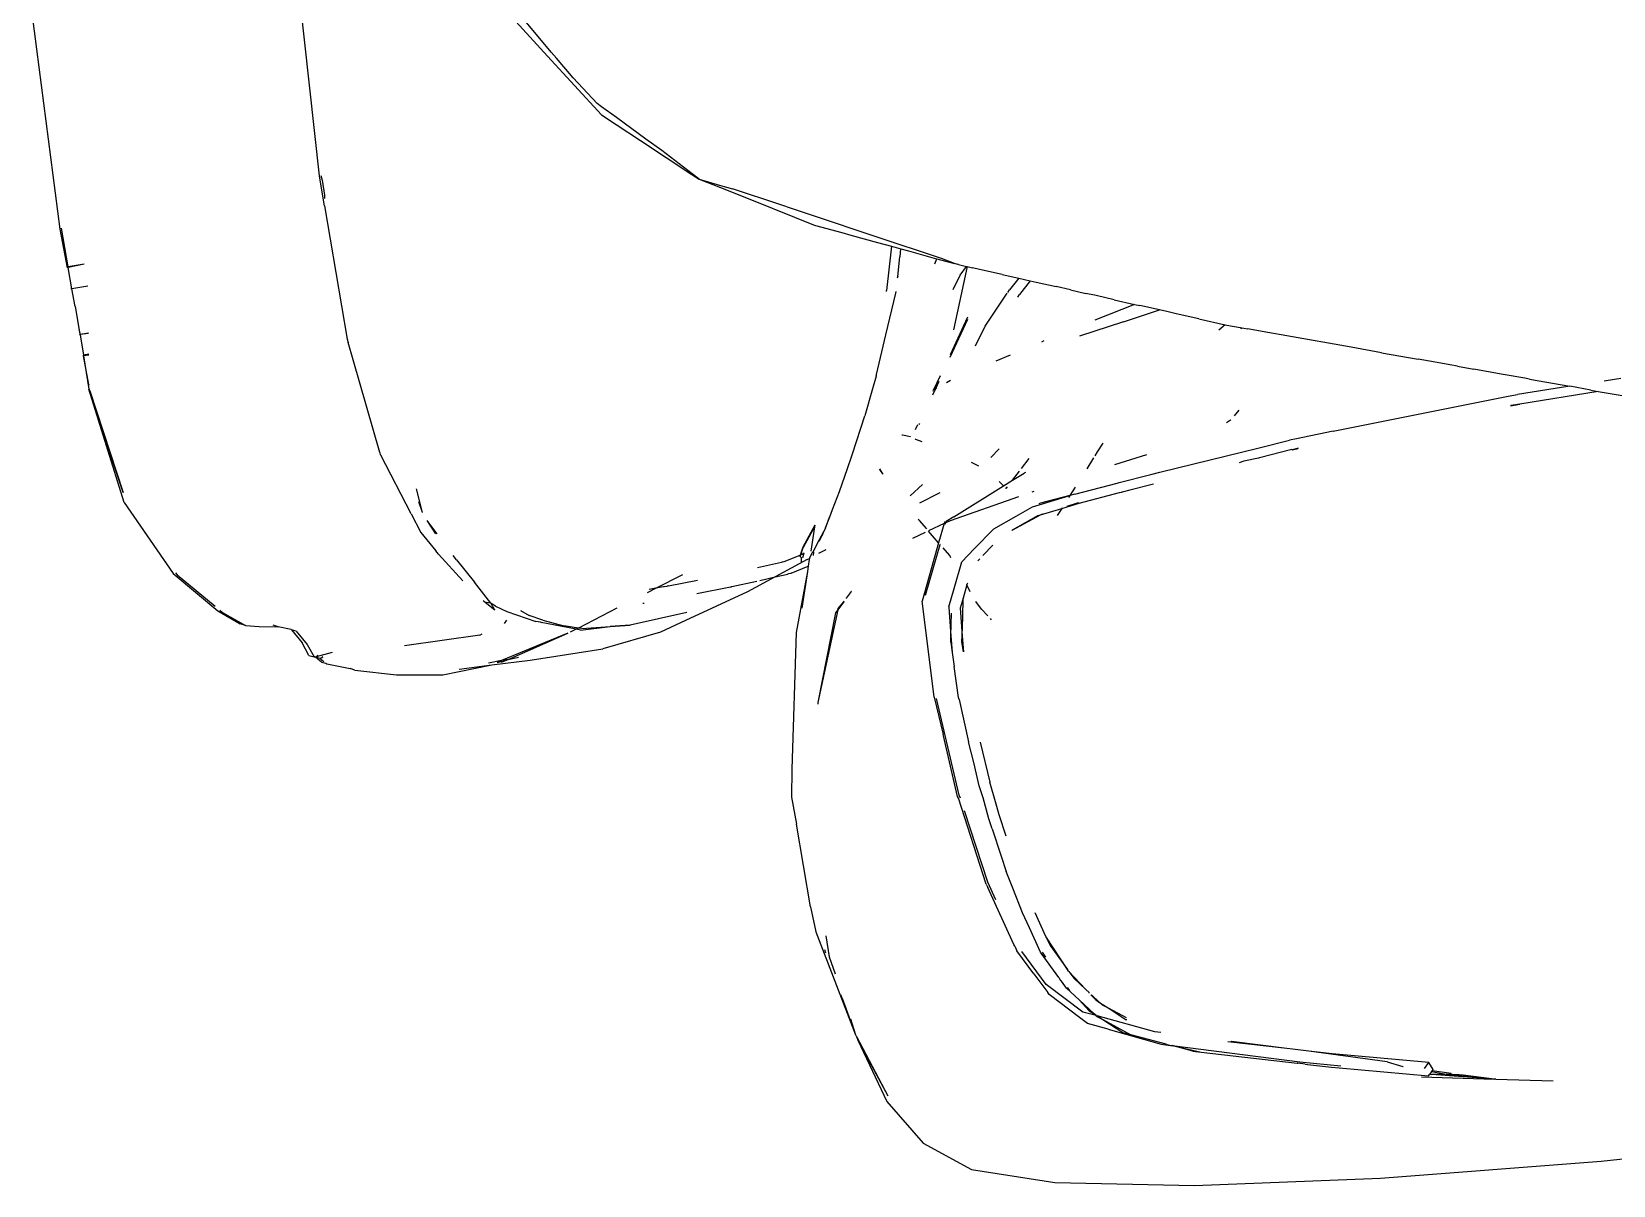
# Model space of a CAD drawing. Header units: millimetres. Extents: x 182 to 575, y -105 to 95.
# Drawn here: x 367.5532 to 367.7003, y -1.8519 to -1.7447 of the extents above; entities that cross this region are included whole.
import ezdxf

# ---------------------------------------------------------------- set-up
doc = ezdxf.new("R2010")
doc.units = ezdxf.units.MM
doc.header["$MEASUREMENT"] = 0
doc.layers.add('SectionCutEdges', color=7, linetype='Continuous')

# ---------------------------------------------------------------- blocks, each defined once
blk = doc.blocks.new('A$C69b3238c')
for p, q in [((1.43554, 0.46973), (1.43742, 0.48672)), ((1.4173, 0.48405), (1.41433, 0.48083)), ((1.46229, 0.48483), (1.45967, 0.46478)), ((1.41433, 0.48083), (1.40932, 0.47538)), ((1.40932, 0.47538), (1.40795, 0.47448)), ((1.40795, 0.47448), (1.4057, 0.47301)), ((1.4057, 0.47301), (1.40093, 0.46986)), ((1.40025, 0.46942), (1.39827, 0.46863)), ((1.40093, 0.46986), (1.40025, 0.46942)), ((1.4353, 0.46933), (1.43507, 0.46794)), ((1.43507, 0.46695), (1.43547, 0.46932)), ((1.43541, 0.46976), (1.4353, 0.46933)), ((1.43547, 0.46932), (1.43554, 0.46973)), ((1.39827, 0.46863), (1.39538, 0.46748)), ((1.43507, 0.46794), (1.43507, 0.46762)), ((1.39538, 0.46748), (1.39139, 0.46588)), ((1.43507, 0.46695), (1.43297, 0.45454)), ((1.38943, 0.46512), (1.38699, 0.46445)), ((1.38962, 0.46517), (1.38943, 0.46512)), ((1.39139, 0.46588), (1.38962, 0.46517)), ((1.4589, 0.46126), (1.45951, 0.46487)), ((1.45967, 0.46478), (1.459, 0.46118)), ((1.38236, 0.46318), (1.38193, 0.46306)), ((1.38368, 0.46354), (1.38236, 0.46318)), ((1.38236, 0.46318), (1.38282, 0.45908)), ((1.38615, 0.46422), (1.38368, 0.46354)), ((1.38699, 0.46445), (1.38615, 0.46422)), ((1.3778, 0.46192), (1.3765, 0.46157)), ((1.37814, 0.46202), (1.3778, 0.46192)), ((1.37839, 0.46208), (1.37814, 0.46202)), ((1.37835, 0.46154), (1.37814, 0.46202)), ((1.38079, 0.46274), (1.37839, 0.46208)), ((1.38149, 0.46294), (1.38079, 0.46274)), ((1.38193, 0.46306), (1.38149, 0.46294)), ((1.38157, 0.46223), (1.38149, 0.46294)), ((1.38158, 0.4622), (1.38157, 0.46223)), ((1.38178, 0.46036), (1.38158, 0.4622)), ((1.37054, 0.46021), (1.3714, 0.45913)), ((1.37535, 0.46129), (1.3766, 0.4554)), ((1.376, 0.4605), (1.37539, 0.4613)), ((1.37663, 0.45917), (1.376, 0.4605)), ((1.38178, 0.46036), (1.38185, 0.46021)), ((1.45741, 0.4615), (1.45889, 0.46119)), ((1.45741, 0.4615), (1.4589, 0.46126)), ((1.45856, 0.45923), (1.45889, 0.46119)), ((1.45889, 0.46119), (1.4589, 0.46126)), ((1.45889, 0.46119), (1.459, 0.46118)), ((1.4589, 0.46126), (1.45895, 0.46126)), ((1.36947, 0.45997), (1.37048, 0.4587)), ((1.37156, 0.45888), (1.3714, 0.45913)), ((1.37366, 0.45576), (1.37161, 0.45881)), ((1.38197, 0.45882), (1.38194, 0.45897)), ((1.38289, 0.45495), (1.38197, 0.45882)), ((1.38284, 0.45898), (1.38282, 0.45908)), ((1.45708, 0.45947), (1.45856, 0.45923)), ((1.45825, 0.45758), (1.45856, 0.45923)), ((1.45856, 0.45923), (1.45864, 0.45922)), ((1.3608, 0.45617), (1.35746, 0.45727)), ((1.35977, 0.45778), (1.36347, 0.45632)), ((1.37064, 0.45846), (1.37048, 0.4587)), ((1.45825, 0.45758), (1.45784, 0.45521)), ((1.45825, 0.45758), (1.45784, 0.45521)), ((1.35134, 0.45589), (1.35193, 0.45539)), ((1.3608, 0.45617), (1.36488, 0.45482)), ((1.3769, 0.45313), (1.37528, 0.45662)), ((1.37531, 0.45636), (1.37694, 0.45284)), ((1.34985, 0.45549), (1.34995, 0.45563)), ((1.3682, 0.45438), (1.36844, 0.45428)), ((1.37457, 0.45394), (1.37366, 0.45576)), ((1.38377, 0.45125), (1.38289, 0.45495)), ((1.43297, 0.45454), (1.43287, 0.45422)), ((1.457, 0.4551), (1.4578, 0.45497)), ((1.457, 0.45507), (1.4578, 0.45497)), ((1.45776, 0.45476), (1.45747, 0.45307)), ((1.4578, 0.45497), (1.45776, 0.45476)), ((1.45784, 0.45521), (1.4578, 0.45497)), ((1.4578, 0.45497), (1.45785, 0.45493)), ((1.37134, 0.45305), (1.37266, 0.45249)), ((1.43241, 0.45261), (1.43287, 0.45422)), ((1.45699, 0.45314), (1.45747, 0.45307)), ((1.45699, 0.45307), (1.45749, 0.45301)), ((1.45699, 0.45032), (1.45749, 0.45301)), ((1.45749, 0.45301), (1.45699, 0.4499)), ((1.45749, 0.45301), (1.45747, 0.45307)), ((1.42994, 0.44401), (1.43241, 0.45261)), ((1.31593, 0.45071), (1.31457, 0.45092)), ((1.31611, 0.45068), (1.31593, 0.45071)), ((1.31931, 0.45017), (1.32417, 0.4494)), ((1.37689, 0.45069), (1.37725, 0.45049)), ((1.37842, 0.44986), (1.37781, 0.45117)), ((1.37797, 0.45062), (1.37829, 0.44993)), ((1.37814, 0.45001), (1.37829, 0.44993)), ((1.37829, 0.44993), (1.37856, 0.44935)), ((1.37829, 0.44993), (1.37842, 0.44986)), ((1.3838, 0.4512), (1.38377, 0.45125)), ((1.3838, 0.4512), (1.3838, 0.45112)), ((1.3838, 0.45112), (1.38414, 0.44993)), ((1.38414, 0.44993), (1.38485, 0.44742)), ((1.45689, 0.44975), (1.45692, 0.44991)), ((1.45699, 0.45032), (1.45699, 0.45028)), ((1.31667, 0.44969), (1.32396, 0.4485)), ((1.32482, 0.44834), (1.32396, 0.4485)), ((1.32396, 0.4485), (1.32481, 0.44837)), ((1.32504, 0.44925), (1.32417, 0.4494)), ((1.3413, 0.44599), (1.32504, 0.44925)), ((1.37842, 0.44986), (1.37847, 0.44983)), ((1.3785, 0.4497), (1.37847, 0.44983)), ((1.4537, 0.43936), (1.45699, 0.4499)), ((1.45379, 0.44029), (1.45699, 0.4499)), ((1.45689, 0.44975), (1.45379, 0.44029)), ((1.45689, 0.44975), (1.45699, 0.4499)), ((1.35007, 0.44795), (1.35052, 0.44742)), ((1.35083, 0.44705), (1.35087, 0.44701)), ((1.35087, 0.44701), (1.35123, 0.44677)), ((1.386, 0.44388), (1.38485, 0.44742)), ((1.3413, 0.44599), (1.34473, 0.44528)), ((1.37978, 0.44672), (1.37982, 0.44663)), ((1.38014, 0.44615), (1.37993, 0.44662)), ((1.38136, 0.44566), (1.38059, 0.4455)), ((1.3814, 0.44567), (1.38136, 0.44566)), ((1.34508, 0.44427), (1.34456, 0.44438)), ((1.34457, 0.44441), (1.34508, 0.44427)), ((1.34473, 0.44528), (1.34537, 0.44515)), ((1.34517, 0.44429), (1.34508, 0.44427)), ((1.34517, 0.44429), (1.34817, 0.44351)), ((1.3482, 0.44445), (1.34537, 0.44515)), ((1.35742, 0.44219), (1.3482, 0.44445)), ((1.36272, 0.44488), (1.36324, 0.44406)), ((1.36324, 0.44406), (1.36346, 0.44371)), ((1.37236, 0.44434), (1.37314, 0.44356)), ((1.38013, 0.44526), (1.37954, 0.44502)), ((1.38018, 0.44529), (1.38013, 0.44526)), ((1.34817, 0.44351), (1.34826, 0.44349)), ((1.34826, 0.44349), (1.34961, 0.4432)), ((1.34961, 0.4432), (1.35005, 0.44305)), ((1.35866, 0.4438), (1.36164, 0.44286)), ((1.36359, 0.44351), (1.36422, 0.4425)), ((1.37028, 0.44252), (1.36957, 0.44344)), ((1.37497, 0.44313), (1.37429, 0.44276)), ((1.38606, 0.44371), (1.386, 0.44388)), ((1.38647, 0.44254), (1.38606, 0.44371)), ((1.42701, 0.43831), (1.42985, 0.44375)), ((1.42989, 0.44382), (1.42985, 0.44375)), ((1.42993, 0.44396), (1.42989, 0.44382)), ((1.42994, 0.44401), (1.42993, 0.44396)), ((1.35825, 0.44198), (1.35742, 0.44219)), ((1.36122, 0.44122), (1.35825, 0.44198)), ((1.36139, 0.44117), (1.36122, 0.44122)), ((1.36533, 0.44015), (1.36139, 0.44117)), ((1.36991, 0.44214), (1.36996, 0.44211)), ((1.36996, 0.44211), (1.37004, 0.44209)), ((1.37112, 0.44143), (1.37004, 0.44209)), ((1.37112, 0.44143), (1.37047, 0.44227)), ((1.37195, 0.44092), (1.37112, 0.44143)), ((1.37236, 0.44132), (1.37195, 0.44092)), ((1.38315, 0.44199), (1.38319, 0.44202)), ((1.38319, 0.44202), (1.38344, 0.4425)), ((1.38319, 0.44202), (1.38346, 0.44244)), ((1.3872, 0.44039), (1.38647, 0.44254)), ((1.35803, 0.44108), (1.36021, 0.44052)), ((1.36021, 0.44052), (1.36092, 0.44034)), ((1.36092, 0.44034), (1.361, 0.44032)), ((1.36118, 0.44031), (1.361, 0.44032)), ((1.36491, 0.43931), (1.36118, 0.44031)), ((1.3653, 0.44079), (1.36579, 0.44001)), ((1.36533, 0.44015), (1.36579, 0.44001)), ((1.36579, 0.44001), (1.36591, 0.43983)), ((1.36579, 0.44001), (1.36851, 0.43932)), ((1.36863, 0.43915), (1.36579, 0.44001)), ((1.36915, 0.44038), (1.36931, 0.44033)), ((1.37057, 0.43989), (1.37693, 0.43767)), ((1.3717, 0.44067), (1.37158, 0.44083)), ((1.37176, 0.44073), (1.3717, 0.44067)), ((1.37658, 0.43805), (1.37195, 0.44092)), ((1.37788, 0.44025), (1.37795, 0.44022)), ((1.37795, 0.44022), (1.37978, 0.43932)), ((1.38064, 0.44), (1.37949, 0.44105)), ((1.38784, 0.43873), (1.3872, 0.44039)), ((1.42596, 0.43844), (1.42651, 0.44063)), ((1.36655, 0.43881), (1.36491, 0.43931)), ((1.36491, 0.43931), (1.3651, 0.4393)), ((1.3651, 0.4393), (1.36607, 0.439)), ((1.36651, 0.43887), (1.36655, 0.43881)), ((1.36655, 0.43881), (1.36696, 0.43816)), ((1.36852, 0.43822), (1.36655, 0.43881)), ((1.36852, 0.43822), (1.36832, 0.43832)), ((1.36851, 0.43932), (1.36868, 0.43923)), ((1.36873, 0.43815), (1.36852, 0.43822)), ((1.37114, 0.43679), (1.36852, 0.43822)), ((1.36927, 0.43896), (1.36863, 0.43915)), ((1.36873, 0.43815), (1.37114, 0.43679)), ((1.37079, 0.4381), (1.36927, 0.43896)), ((1.38811, 0.43803), (1.38784, 0.43873)), ((1.42596, 0.43844), (1.42631, 0.43944)), ((1.42701, 0.43831), (1.42611, 0.43657)), ((1.4537, 0.43936), (1.44914, 0.43278)), ((1.37287, 0.43692), (1.37079, 0.4381)), ((1.37117, 0.43677), (1.37114, 0.43679)), ((1.37468, 0.43505), (1.37287, 0.43692)), ((1.37658, 0.43805), (1.3773, 0.43761)), ((1.37693, 0.43767), (1.37733, 0.43748)), ((1.37733, 0.43748), (1.3773, 0.43761)), ((1.37744, 0.43757), (1.3773, 0.43761)), ((1.37733, 0.43748), (1.3774, 0.43745)), ((1.37737, 0.43736), (1.37733, 0.43748)), ((1.37744, 0.43757), (1.37748, 0.43741)), ((1.37748, 0.43741), (1.37892, 0.43674)), ((1.37748, 0.43741), (1.37799, 0.43562)), ((1.37799, 0.43562), (1.37893, 0.4367)), ((1.3791, 0.43691), (1.37978, 0.43769)), ((1.37978, 0.43769), (1.3799, 0.43783)), ((1.38814, 0.43801), (1.38811, 0.43803)), ((1.38814, 0.43801), (1.38855, 0.43698)), ((1.38851, 0.43697), (1.38814, 0.43801)), ((1.38851, 0.43697), (1.38869, 0.43663)), ((1.38951, 0.43725), (1.3906, 0.43522)), ((1.38951, 0.43725), (1.38953, 0.4371)), ((1.38953, 0.4371), (1.39057, 0.43518)), ((1.38953, 0.4371), (1.38988, 0.43485)), ((1.4246, 0.43646), (1.42552, 0.43769)), ((1.42471, 0.43646), (1.42552, 0.43769)), ((1.37387, 0.43443), (1.37294, 0.4354)), ((1.37786, 0.43547), (1.37788, 0.4355)), ((1.37921, 0.43074), (1.37786, 0.43547)), ((1.37799, 0.43562), (1.37951, 0.4302)), ((1.37925, 0.43658), (1.38042, 0.43603)), ((1.38869, 0.43663), (1.38885, 0.43625)), ((1.38869, 0.43663), (1.38909, 0.43589)), ((1.38909, 0.43578), (1.38885, 0.43625)), ((1.38909, 0.43589), (1.38965, 0.4348)), ((1.3906, 0.43522), (1.39086, 0.43447)), ((1.42611, 0.43657), (1.42474, 0.43487)), ((1.37433, 0.43395), (1.37417, 0.43412)), ((1.37583, 0.43385), (1.37468, 0.43505)), ((1.37654, 0.43139), (1.37583, 0.43385)), ((1.37684, 0.43424), (1.37695, 0.43443)), ((1.37695, 0.43443), (1.37757, 0.43514)), ((1.38912, 0.43465), (1.38845, 0.43501)), ((1.38963, 0.43475), (1.38965, 0.4348)), ((1.38963, 0.43475), (1.38964, 0.43445)), ((1.38963, 0.43475), (1.38973, 0.4347)), ((1.38965, 0.4348), (1.38966, 0.43483)), ((1.38973, 0.4347), (1.38998, 0.43421)), ((1.38998, 0.43421), (1.39, 0.43412)), ((1.39, 0.43412), (1.39001, 0.43408)), ((1.39005, 0.43412), (1.39, 0.43412)), ((1.39001, 0.43408), (1.3901, 0.43344)), ((1.3902, 0.43407), (1.39005, 0.43412)), ((1.3902, 0.43407), (1.39319, 0.43245)), ((1.39048, 0.43467), (1.39057, 0.4346)), ((1.39048, 0.43467), (1.39048, 0.43465)), ((1.39061, 0.43425), (1.39048, 0.43465)), ((1.39057, 0.4346), (1.39048, 0.43465)), ((1.3908, 0.4345), (1.39057, 0.43518)), ((1.39057, 0.4346), (1.39059, 0.43458)), ((1.39066, 0.43455), (1.39059, 0.43458)), ((1.39066, 0.43455), (1.3908, 0.4345)), ((1.39075, 0.43423), (1.39072, 0.4342)), ((1.39075, 0.43383), (1.39072, 0.4342)), ((1.39085, 0.43435), (1.39075, 0.43423)), ((1.39085, 0.43435), (1.3908, 0.4345)), ((1.3908, 0.4345), (1.39086, 0.43447)), ((1.39089, 0.43439), (1.39085, 0.43435)), ((1.39086, 0.43447), (1.39089, 0.43439)), ((1.39234, 0.43389), (1.39086, 0.43447)), ((1.39251, 0.43385), (1.39234, 0.43389)), ((1.3926, 0.43382), (1.39251, 0.43385)), ((1.39484, 0.43332), (1.3926, 0.43382)), ((1.42281, 0.43403), (1.42114, 0.43195)), ((1.42448, 0.43455), (1.42221, 0.43209)), ((1.42281, 0.43403), (1.42312, 0.43445)), ((1.42448, 0.43455), (1.42474, 0.43487)), ((1.39171, 0.43281), (1.3901, 0.43344)), ((1.3901, 0.43344), (1.39018, 0.43295)), ((1.39018, 0.43295), (1.39124, 0.4273)), ((1.39018, 0.43295), (1.3907, 0.42956)), ((1.39171, 0.43281), (1.39177, 0.43278)), ((1.39177, 0.43278), (1.39194, 0.43274)), ((1.39194, 0.43274), (1.39203, 0.43271)), ((1.39216, 0.43268), (1.39203, 0.43271)), ((1.39319, 0.43245), (1.39216, 0.43268)), ((1.39319, 0.43245), (1.39574, 0.43108)), ((1.39462, 0.43213), (1.39319, 0.43245)), ((1.40428, 0.4314), (1.40177, 0.43269)), ((1.44914, 0.43278), (1.44499, 0.42931)), ((1.44876, 0.43263), (1.44523, 0.42972)), ((1.44891, 0.43284), (1.44876, 0.43263)), ((1.37506, 0.43107), (1.37537, 0.43173)), ((1.37532, 0.43188), (1.37538, 0.43176)), ((1.37537, 0.43173), (1.37538, 0.43176)), ((1.37537, 0.43173), (1.37572, 0.43049)), ((1.37704, 0.42967), (1.37654, 0.43139)), ((1.38608, 0.43111), (1.38613, 0.43111)), ((1.38613, 0.43111), (1.38658, 0.43049)), ((1.39721, 0.43155), (1.39488, 0.43207)), ((1.39574, 0.43108), (1.40151, 0.42839)), ((1.39724, 0.43154), (1.39721, 0.43155)), ((1.39734, 0.43152), (1.39724, 0.43154)), ((1.40045, 0.43091), (1.39734, 0.43152)), ((1.40309, 0.43161), (1.40039, 0.43214)), ((1.40309, 0.43161), (1.40323, 0.43158)), ((1.40323, 0.43158), (1.40326, 0.43157)), ((1.40326, 0.43157), (1.4035, 0.43153)), ((1.4035, 0.43153), (1.40356, 0.43152)), ((1.40356, 0.43152), (1.40428, 0.4314)), ((1.40504, 0.43101), (1.40428, 0.4314)), ((1.40428, 0.4314), (1.40491, 0.43129)), ((1.41961, 0.43001), (1.42114, 0.43195)), ((1.3734, 0.42882), (1.374, 0.42946)), ((1.374, 0.42946), (1.37454, 0.43018)), ((1.37572, 0.43049), (1.376, 0.42955)), ((1.37575, 0.42871), (1.37572, 0.43049)), ((1.376, 0.42955), (1.3758, 0.42698)), ((1.37704, 0.42967), (1.377, 0.42914)), ((1.3784, 0.4213), (1.37951, 0.4302)), ((1.38658, 0.43049), (1.38657, 0.43044)), ((1.38681, 0.43013), (1.38678, 0.43024)), ((1.38681, 0.43013), (1.38736, 0.42938)), ((1.38733, 0.42951), (1.38681, 0.43013)), ((1.38736, 0.42938), (1.38733, 0.42951)), ((1.38736, 0.42938), (1.38757, 0.4291)), ((1.38736, 0.42938), (1.38922, 0.42077)), ((1.40549, 0.43002), (1.40535, 0.43002)), ((1.4079, 0.42954), (1.41147, 0.4277)), ((1.41917, 0.42974), (1.41811, 0.42923)), ((1.41917, 0.42974), (1.41958, 0.42997)), ((1.41923, 0.42936), (1.42013, 0.43008)), ((1.41923, 0.42936), (1.41958, 0.42997)), ((1.41958, 0.42997), (1.41961, 0.43001)), ((1.41961, 0.43001), (1.42005, 0.43008)), ((1.42018, 0.43012), (1.42013, 0.43008)), ((1.42018, 0.43012), (1.42032, 0.43023)), ((1.44479, 0.42936), (1.44454, 0.42915)), ((1.37306, 0.42845), (1.37317, 0.42858)), ((1.3758, 0.42698), (1.37575, 0.42871)), ((1.37684, 0.42698), (1.37679, 0.42907)), ((1.377, 0.42914), (1.37684, 0.42698)), ((1.38757, 0.4291), (1.38922, 0.42077)), ((1.4014, 0.42914), (1.40667, 0.42798)), ((1.40151, 0.42839), (1.40385, 0.42733)), ((1.40667, 0.42798), (1.40853, 0.42784)), ((1.40853, 0.42784), (1.40667, 0.42798)), ((1.41147, 0.4277), (1.41284, 0.42792)), ((1.41169, 0.42759), (1.41494, 0.42822)), ((1.41479, 0.42843), (1.41284, 0.42792)), ((1.41479, 0.42843), (1.41606, 0.42886)), ((1.415, 0.42824), (1.41494, 0.42822)), ((1.415, 0.42824), (1.41543, 0.42832)), ((1.41811, 0.42923), (1.41543, 0.42832)), ((1.41685, 0.42932), (1.41606, 0.42886)), ((1.41834, 0.42813), (1.41811, 0.42842)), ((1.43937, 0.42782), (1.43984, 0.42798)), ((1.44114, 0.42785), (1.43937, 0.42782)), ((1.44243, 0.42793), (1.44114, 0.42785)), ((1.44454, 0.42915), (1.44243, 0.42793)), ((1.44243, 0.42793), (1.4429, 0.42808)), ((1.44499, 0.42931), (1.4429, 0.42808)), ((1.3758, 0.42698), (1.37569, 0.4255)), ((1.37569, 0.4255), (1.37582, 0.42643)), ((1.37582, 0.42643), (1.3758, 0.42698)), ((1.37684, 0.42698), (1.37672, 0.42542)), ((1.37685, 0.42639), (1.37672, 0.42542)), ((1.37685, 0.42639), (1.37684, 0.42698)), ((1.39124, 0.4273), (1.39162, 0.41459)), ((1.40385, 0.42733), (1.40921, 0.42576)), ((1.41114, 0.42765), (1.40853, 0.42784)), ((1.41128, 0.42751), (1.40853, 0.42784)), ((1.41114, 0.42765), (1.41147, 0.4277)), ((1.41128, 0.42751), (1.41169, 0.42759)), ((1.41147, 0.4277), (1.41169, 0.42759)), ((1.41169, 0.42759), (1.41223, 0.42731)), ((1.41244, 0.42721), (1.41862, 0.42467)), ((1.41801, 0.42479), (1.41244, 0.42721)), ((1.42065, 0.42705), (1.42042, 0.42716)), ((1.42065, 0.42705), (1.42763, 0.42606)), ((1.4377, 0.42741), (1.43668, 0.42617)), ((1.43813, 0.42752), (1.43716, 0.42632)), ((1.4377, 0.42741), (1.43813, 0.42752)), ((1.43817, 0.42756), (1.43813, 0.42752)), ((1.43817, 0.42756), (1.43937, 0.42782)), ((1.37672, 0.42542), (1.37655, 0.42413)), ((1.41597, 0.42473), (1.40921, 0.42576)), ((1.41801, 0.42479), (1.41704, 0.42498)), ((1.43437, 0.42542), (1.43585, 0.42504)), ((1.43523, 0.42502), (1.43544, 0.42483)), ((1.43549, 0.42486), (1.43523, 0.42502)), ((1.43534, 0.42453), (1.43592, 0.42498)), ((1.43549, 0.42486), (1.43592, 0.42498)), ((1.4357, 0.42517), (1.43585, 0.42504)), ((1.43585, 0.42504), (1.43592, 0.42498)), ((1.43592, 0.42498), (1.43597, 0.42501)), ((1.43604, 0.42501), (1.43597, 0.42501)), ((1.43668, 0.42617), (1.43604, 0.42501)), ((1.43653, 0.42516), (1.43604, 0.42501)), ((1.43653, 0.42516), (1.43716, 0.42632)), ((1.37615, 0.42123), (1.37655, 0.42413)), ((1.41951, 0.42428), (1.41597, 0.42473)), ((1.41824, 0.42469), (1.41801, 0.42479)), ((1.41801, 0.42479), (1.41862, 0.42467)), ((1.41903, 0.4245), (1.41824, 0.42469)), ((1.41862, 0.42453), (1.41824, 0.42469)), ((1.41862, 0.42467), (1.41903, 0.4245)), ((1.41862, 0.42467), (1.41984, 0.42443)), ((1.42406, 0.42335), (1.41951, 0.42428)), ((1.42256, 0.42389), (1.41951, 0.42428)), ((1.43225, 0.4238), (1.42838, 0.42336)), ((1.43225, 0.4238), (1.43269, 0.42394)), ((1.43487, 0.42438), (1.43269, 0.42394)), ((1.43494, 0.42444), (1.43487, 0.42438)), ((1.43534, 0.42453), (1.43494, 0.42444)), ((1.43544, 0.42483), (1.43513, 0.42459)), ((1.42838, 0.42336), (1.42406, 0.42335)), ((1.37607, 0.42105), (1.3752, 0.41713)), ((1.37607, 0.42105), (1.37615, 0.42123)), ((1.37607, 0.41217), (1.37818, 0.42115)), ((1.37839, 0.42127), (1.37758, 0.4178)), ((1.37839, 0.42127), (1.3784, 0.4213)), ((1.38922, 0.42077), (1.38922, 0.42063)), ((1.37623, 0.41205), (1.37755, 0.41769)), ((1.37755, 0.41769), (1.37758, 0.4178)), ((1.37413, 0.41711), (1.37324, 0.41339)), ((1.37473, 0.4152), (1.3752, 0.41713)), ((1.37421, 0.41305), (1.37473, 0.4152)), ((1.37269, 0.41156), (1.37324, 0.41339)), ((1.39162, 0.41459), (1.39167, 0.41198)), ((1.37332, 0.40997), (1.37386, 0.41192)), ((1.37356, 0.40389), (1.37614, 0.41188)), ((1.37386, 0.41192), (1.37421, 0.41305)), ((1.37597, 0.41188), (1.37607, 0.41217)), ((1.37614, 0.41188), (1.37623, 0.41205)), ((1.39167, 0.41198), (1.3912, 0.40948)), ((1.3717, 0.40836), (1.37235, 0.41035)), ((1.37235, 0.41035), (1.37269, 0.41156)), ((1.37343, 0.4041), (1.37559, 0.41071)), ((1.37302, 0.40905), (1.37219, 0.40651)), ((1.37302, 0.40905), (1.37332, 0.40997)), ((1.38989, 0.40178), (1.3912, 0.40948)), ((1.37219, 0.40651), (1.37172, 0.40509)), ((1.3711, 0.40353), (1.37172, 0.40509)), ((1.37019, 0.40125), (1.3711, 0.40353)), ((1.37099, 0.39829), (1.37342, 0.40358)), ((1.37267, 0.40245), (1.37343, 0.4041)), ((1.37356, 0.40389), (1.37342, 0.40358)), ((1.38989, 0.40178), (1.38939, 0.39946)), ((1.36802, 0.39903), (1.36903, 0.40122)), ((1.36955, 0.39984), (1.37019, 0.40125)), ((1.36602, 0.39597), (1.36802, 0.39903)), ((1.36802, 0.39903), (1.36763, 0.39819)), ((1.36851, 0.39759), (1.36955, 0.39984)), ((1.38939, 0.39946), (1.38572, 0.38991)), ((1.38847, 0.39909), (1.38815, 0.39716)), ((1.36763, 0.39819), (1.36602, 0.39597)), ((1.36682, 0.39521), (1.36846, 0.39748)), ((1.36798, 0.39458), (1.37025, 0.39764)), ((1.36837, 0.39759), (1.36806, 0.39711)), ((1.36846, 0.39748), (1.36851, 0.39759)), ((1.36913, 0.39556), (1.37071, 0.39769)), ((1.37091, 0.39813), (1.37071, 0.39769)), ((1.37091, 0.39813), (1.37099, 0.39829)), ((1.38815, 0.39716), (1.38761, 0.39557)), ((1.38861, 0.39782), (1.38849, 0.39751)), ((1.36588, 0.39577), (1.3643, 0.3941)), ((1.36588, 0.39577), (1.36543, 0.39515)), ((1.36592, 0.39582), (1.36588, 0.39577)), ((1.36592, 0.39582), (1.36602, 0.39597)), ((1.36913, 0.39556), (1.36784, 0.39382)), ((1.364, 0.39382), (1.3643, 0.3941)), ((1.3643, 0.3941), (1.36543, 0.39515)), ((1.36459, 0.39201), (1.36798, 0.39458)), ((1.36494, 0.39315), (1.3661, 0.39423)), ((1.36578, 0.39403), (1.36602, 0.39429)), ((1.3661, 0.39423), (1.36657, 0.39488)), ((1.36657, 0.39488), (1.36665, 0.39496)), ((1.36682, 0.39521), (1.36665, 0.39496)), ((1.36302, 0.39291), (1.36224, 0.3924)), ((1.3628, 0.3927), (1.36224, 0.3924)), ((1.3628, 0.3927), (1.36302, 0.39291)), ((1.36302, 0.39291), (1.36378, 0.39362)), ((1.36342, 0.39317), (1.36302, 0.39291)), ((1.36384, 0.39362), (1.36342, 0.39317)), ((1.36354, 0.39185), (1.36494, 0.39315)), ((1.36398, 0.39213), (1.36494, 0.39315)), ((1.364, 0.39378), (1.364, 0.39382)), ((1.36489, 0.39151), (1.36772, 0.39365)), ((1.36772, 0.39365), (1.36784, 0.39382)), ((1.38695, 0.3933), (1.38572, 0.38991)), ((1.38695, 0.3933), (1.38708, 0.39363)), ((1.35789, 0.39018), (1.36325, 0.39165)), ((1.36273, 0.39131), (1.36011, 0.38991)), ((1.3605, 0.39129), (1.36055, 0.3913)), ((1.36224, 0.3924), (1.36055, 0.3915)), ((1.36224, 0.3924), (1.36055, 0.3913)), ((1.36273, 0.39131), (1.36088, 0.39012)), ((1.36325, 0.39165), (1.36273, 0.39131)), ((1.36329, 0.39161), (1.36273, 0.39131)), ((1.36329, 0.39161), (1.36336, 0.39168)), ((1.36336, 0.39168), (1.36459, 0.39201)), ((1.36336, 0.39168), (1.36354, 0.39185)), ((1.36398, 0.39213), (1.36354, 0.39185)), ((1.36415, 0.39094), (1.36489, 0.39151)), ((1.38619, 0.39139), (1.38572, 0.38991)), ((1.35684, 0.38903), (1.36011, 0.38991)), ((1.36223, 0.39041), (1.35729, 0.38903)), ((1.35733, 0.39011), (1.35789, 0.39018)), ((1.36088, 0.39012), (1.36011, 0.38991)), ((1.36223, 0.39041), (1.36415, 0.39094)), ((1.38563, 0.38973), (1.38272, 0.38422)), ((1.38563, 0.38973), (1.38551, 0.38939)), ((1.38566, 0.3898), (1.38563, 0.38973)), ((1.38568, 0.38985), (1.38566, 0.3898)), ((1.38572, 0.38991), (1.38568, 0.38985)), ((1.33629, 0.38738), (1.34358, 0.38838)), ((1.3414, 0.38813), (1.34358, 0.38838)), ((1.34358, 0.38838), (1.34383, 0.38841)), ((1.34383, 0.38841), (1.34459, 0.3885)), ((1.35628, 0.3889), (1.34441, 0.38739)), ((1.34459, 0.3885), (1.34511, 0.38855)), ((1.35359, 0.3883), (1.34467, 0.38725)), ((1.34511, 0.38855), (1.34561, 0.38862)), ((1.34561, 0.38862), (1.35076, 0.38928)), ((1.34561, 0.38862), (1.35111, 0.38926)), ((1.35076, 0.38928), (1.35081, 0.38928)), ((1.35628, 0.3889), (1.35359, 0.3883)), ((1.35435, 0.38839), (1.35359, 0.3883)), ((1.35435, 0.38839), (1.35628, 0.3889)), ((1.35642, 0.38892), (1.35628, 0.3889)), ((1.35729, 0.38903), (1.35642, 0.38892)), ((1.35684, 0.38903), (1.35642, 0.38892)), ((1.38551, 0.38939), (1.38272, 0.38422)), ((1.38551, 0.38939), (1.38279, 0.38371)), ((1.33202, 0.38668), (1.33241, 0.38732)), ((1.33241, 0.38732), (1.3414, 0.38813)), ((1.33281, 0.38677), (1.33241, 0.38732)), ((1.34075, 0.38682), (1.33246, 0.38608)), ((1.33485, 0.38696), (1.33482, 0.38695)), ((1.33629, 0.38738), (1.33485, 0.38696)), ((1.34441, 0.38739), (1.3406, 0.38703)), ((1.34146, 0.38688), (1.34075, 0.38682)), ((1.34369, 0.38714), (1.34146, 0.38688)), ((1.34391, 0.38716), (1.34369, 0.38714)), ((1.34391, 0.38716), (1.3446, 0.38725)), ((1.34467, 0.38725), (1.3446, 0.38725)), ((1.3262, 0.38578), (1.32088, 0.38563)), ((1.3262, 0.38578), (1.32627, 0.38579)), ((1.32627, 0.38579), (1.32635, 0.38579)), ((1.33082, 0.38625), (1.32635, 0.38579)), ((1.32635, 0.38579), (1.33214, 0.38621)), ((1.32635, 0.38579), (1.32922, 0.38616)), ((1.33309, 0.38599), (1.32635, 0.38579)), ((1.32922, 0.38616), (1.3296, 0.38619)), ((1.3296, 0.38619), (1.33082, 0.38625)), ((1.3321, 0.38657), (1.33034, 0.38632)), ((1.33216, 0.38649), (1.33082, 0.38625)), ((1.33082, 0.38625), (1.33214, 0.38621)), ((1.33206, 0.38663), (1.33202, 0.38668)), ((1.33206, 0.38663), (1.3321, 0.38657)), ((1.3321, 0.38657), (1.33216, 0.38649)), ((1.33234, 0.38623), (1.33214, 0.38621)), ((1.33216, 0.38649), (1.33234, 0.38623)), ((1.33246, 0.38608), (1.33234, 0.38623)), ((1.38279, 0.38371), (1.37944, 0.37982)), ((1.3164, 0.37816), (1.29459, 0.38053)), ((1.37944, 0.37982), (1.37493, 0.37739)), ((1.33693, 0.37658), (1.3164, 0.37816)), ((1.3542, 0.37591), (1.33693, 0.37658)), ((1.37493, 0.37739), (1.3672, 0.37618)), ((1.3672, 0.37618), (1.3542, 0.37591))]:
    blk.add_line(p, q)
at = {"layer": 'SectionCutEdges'}
for p, q in [((1.41505, 0.48248), (1.41741, 0.4853)), ((1.41399, 0.48123), (1.41505, 0.48248)), ((1.41351, 0.48066), (1.41399, 0.48123)), ((1.41197, 0.47882), (1.41351, 0.48066)), ((1.40973, 0.47645), (1.41197, 0.47882)), ((1.40932, 0.47615), (1.40973, 0.47645)), ((1.4052, 0.47314), (1.40793, 0.47514)), ((1.40793, 0.47514), (1.40932, 0.47615)), ((1.4009, 0.46991), (1.40372, 0.47207)), ((1.40372, 0.47207), (1.4052, 0.47314)), ((1.40025, 0.46942), (1.39826, 0.46884)), ((1.40025, 0.46942), (1.4009, 0.46991)), ((1.38962, 0.466), (1.39461, 0.46767)), ((1.39461, 0.46767), (1.3952, 0.46786)), ((1.3952, 0.46786), (1.39716, 0.46852)), ((1.39826, 0.46884), (1.39716, 0.46852)), ((1.38388, 0.46408), (1.38962, 0.466)), ((1.37772, 0.46203), (1.38388, 0.46408)), ((1.3765, 0.46157), (1.37772, 0.46203)), ((1.37054, 0.46021), (1.36947, 0.45997)), ((1.37208, 0.46055), (1.37054, 0.46021)), ((1.37208, 0.46055), (1.37418, 0.46103)), ((1.37418, 0.46103), (1.37485, 0.46118)), ((1.37535, 0.46129), (1.37485, 0.46118)), ((1.37539, 0.4613), (1.37535, 0.46129)), ((1.37613, 0.46147), (1.37539, 0.4613)), ((1.37613, 0.46147), (1.37619, 0.46148)), ((1.37619, 0.46148), (1.3765, 0.46157)), ((1.36334, 0.45859), (1.36429, 0.4588)), ((1.36572, 0.45912), (1.36429, 0.4588)), ((1.36572, 0.45912), (1.36707, 0.45943)), ((1.36891, 0.45984), (1.36707, 0.45943)), ((1.36947, 0.45997), (1.36891, 0.45984)), ((1.35679, 0.45711), (1.35746, 0.45727)), ((1.35746, 0.45727), (1.35929, 0.45768)), ((1.35977, 0.45778), (1.35929, 0.45768)), ((1.36168, 0.45821), (1.35977, 0.45778)), ((1.36168, 0.45821), (1.36334, 0.45859)), ((1.35119, 0.45585), (1.34995, 0.45563)), ((1.35134, 0.45589), (1.35119, 0.45585)), ((1.3538, 0.45644), (1.35134, 0.45589)), ((1.3538, 0.45644), (1.3559, 0.45691)), ((1.3559, 0.45691), (1.35679, 0.45711)), ((1.33965, 0.45379), (1.34562, 0.45486)), ((1.34562, 0.45486), (1.34738, 0.45517)), ((1.34738, 0.45517), (1.34928, 0.45551)), ((1.34995, 0.45563), (1.34928, 0.45551)), ((1.33683, 0.45329), (1.33341, 0.45268)), ((1.33683, 0.45329), (1.33965, 0.45379)), ((1.3255, 0.45127), (1.32808, 0.45173)), ((1.32808, 0.45173), (1.32824, 0.45176)), ((1.32975, 0.45203), (1.32824, 0.45176)), ((1.32975, 0.45203), (1.33048, 0.45216)), ((1.33048, 0.45216), (1.3313, 0.45231)), ((1.3313, 0.45231), (1.33341, 0.45268)), ((1.31736, 0.44982), (1.31931, 0.45017)), ((1.32305, 0.45083), (1.31931, 0.45017)), ((1.32305, 0.45083), (1.32349, 0.45091)), ((1.32349, 0.45091), (1.3255, 0.45127)), ((1.31557, 0.4495), (1.31446, 0.4493)), ((1.31667, 0.44969), (1.31557, 0.4495)), ((1.31736, 0.44982), (1.31667, 0.44969))]:
    blk.add_line(p, q, dxfattribs=at)

msp = doc.modelspace()

# ---------------------------------------------------------------- block references
at = {"xscale": -1}
msp.add_blockref('A$C69b3238c', (369.01554, -2.22784), dxfattribs=at)

doc.saveas('drawing.dxf')
